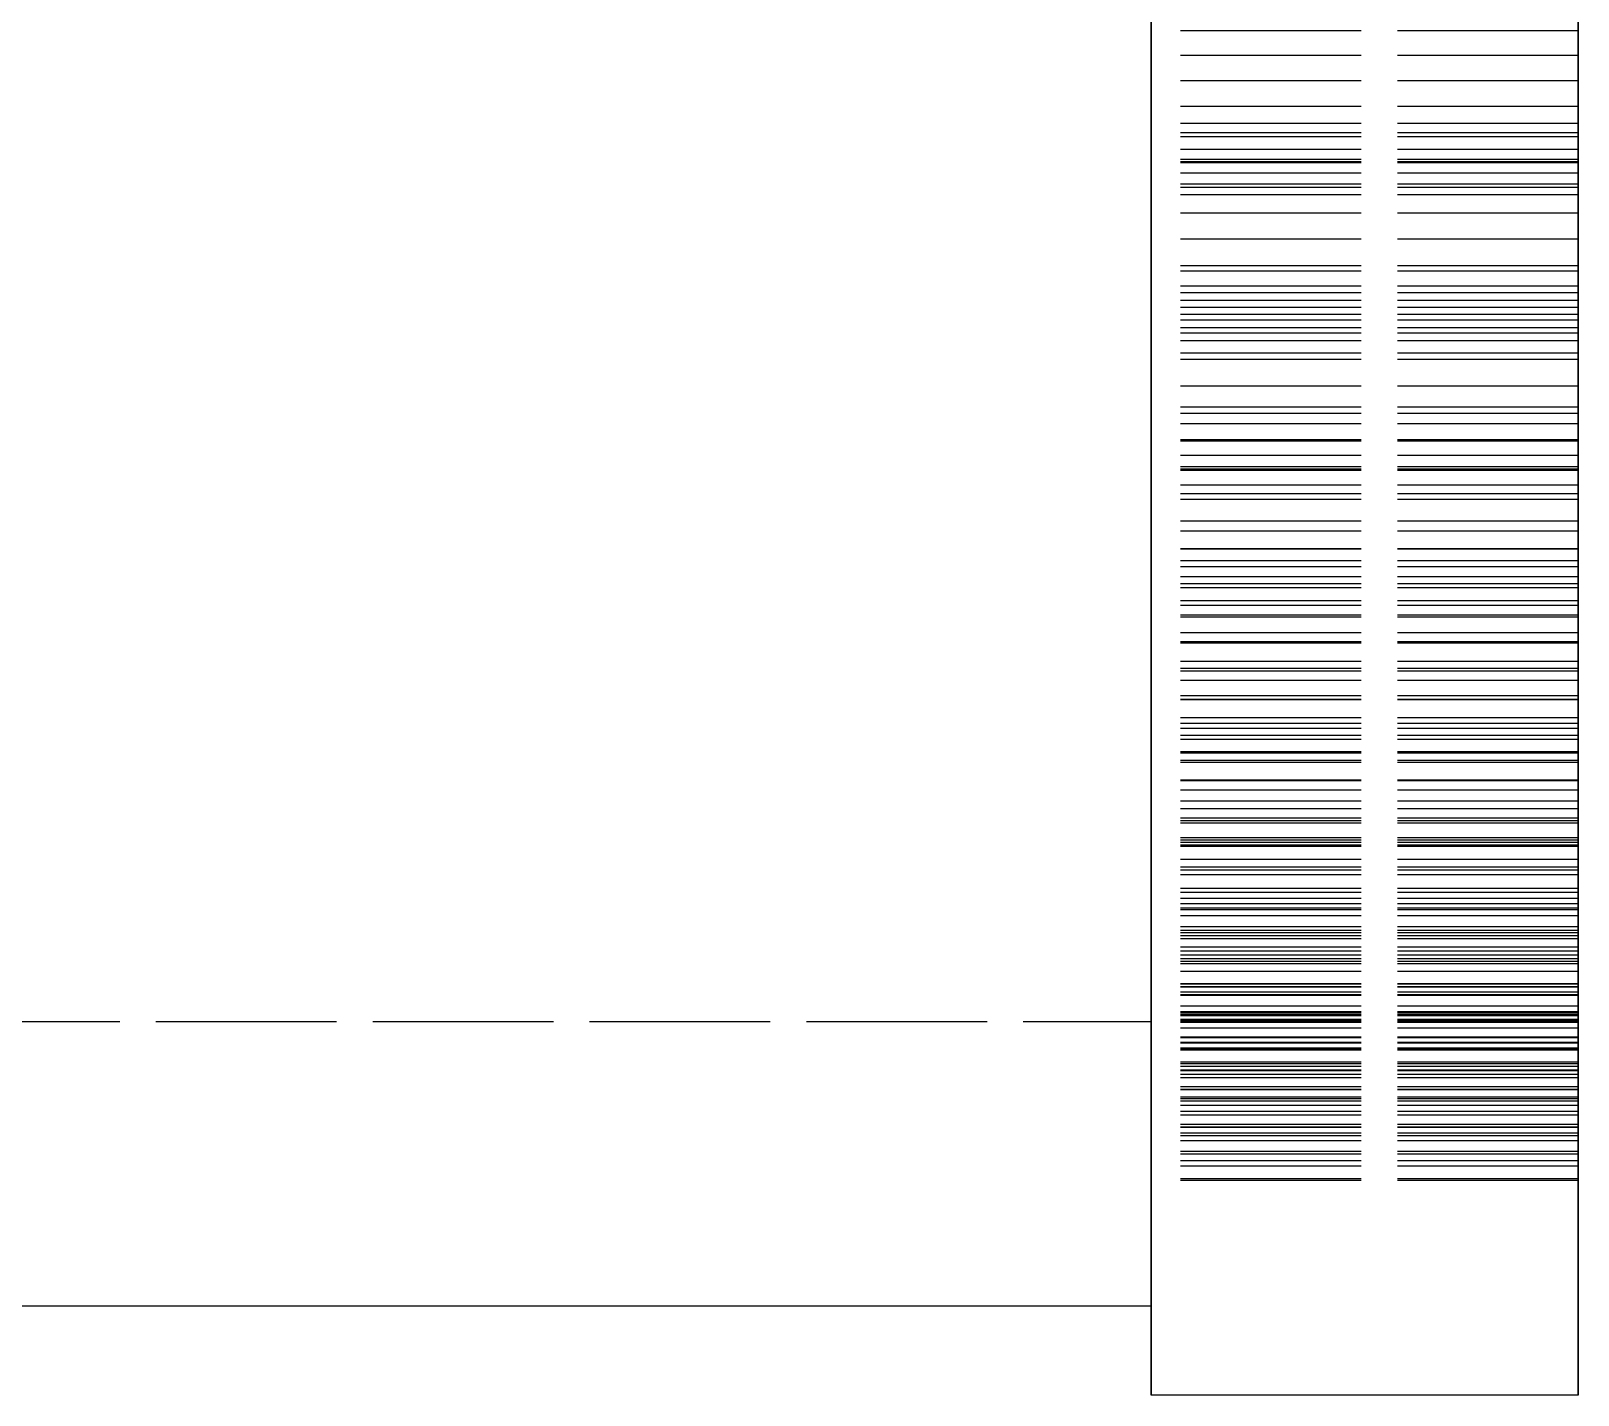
# Model space of a CAD drawing. Header units: millimetres. Extents: x -31 to 125, y -47 to 96.
# Drawn here: x 83.25 to 94.12, y -24.62 to -15.04 of the extents above; entities that cross this region are included whole.
import ezdxf

# ---------------------------------------------------------------- set-up
doc = ezdxf.new("R2010")
doc.units = ezdxf.units.MM
doc.linetypes.add('DASHED', pattern=[1.524, 1.27, -0.254])
doc.layers.add('HIDDEN', color=8, linetype='DASHED')
doc.layers.add('VISIBLE', color=7, linetype='CONTINUOUS')

msp = doc.modelspace()

# ---------------------------------------------------------------- linework, layer by layer
at = {"layer": 'HIDDEN'}
for points in [[(91.125, -14.4623), (91.125, -15.24405), (91.125, -16.02579), (91.125, -16.80754), (91.125, -17.58929), (91.125, -18.37103), (91.125, -19.15278), (91.125, -19.93452), (91.125, -20.71627), (91.125, -21.49802), (91.125, -22.27976), (91.125, -23.06151), (91.125, -23.84325), (91.125, -24.625)], [(94.125, -14.4623), (94.125, -15.24405), (94.125, -16.02579), (94.125, -16.80754), (94.125, -17.58929), (94.125, -18.37103), (94.125, -19.15278), (94.125, -19.93452), (94.125, -20.71627), (94.125, -21.49802), (94.125, -22.27976), (94.125, -23.06151), (94.125, -23.84325), (94.125, -24.625)], [(91.125, -14.85714), (91.125, -15.61905), (91.125, -16.38095), (91.125, -17.14286), (91.125, -17.90476), (91.125, -18.66667), (91.125, -19.42857), (91.125, -20.19048), (91.125, -20.95238), (91.125, -21.71429), (91.125, -22.47619), (91.125, -23.2381), (91.125, -24)], [(91.125, -24), (91.125, -23.61905), (91.125, -23.2381), (91.125, -22.85714), (91.125, -22.47619), (91.125, -22.09524), (91.125, -21.71429), (91.125, -21.33333), (91.125, -20.95238), (91.125, -20.57143), (91.125, -20.19048), (91.125, -19.80952), (91.125, -19.42857), (91.125, -19.04762), (91.125, -18.66667), (91.125, -18.28571), (91.125, -17.90476), (91.125, -17.52381), (91.125, -17.14286), (91.125, -16.7619), (91.125, -16.38095), (91.125, -16), (91.125, -15.61905), (91.125, -15.2381), (91.125, -14.85714)], [(91.125, -15.03605), (91.125, -14.86732)], [(94.125, -15.03605), (94.125, -14.86732)], [(91.125, -15.01587), (91.125, -15.71429), (91.125, -16.4127), (91.125, -17.11111), (91.125, -17.80952), (91.125, -18.50794), (91.125, -19.20635), (91.125, -19.90476), (91.125, -20.60317), (91.125, -21.30159), (91.125, -22)], [(91.125, -22), (91.125, -21.65079), (91.125, -21.30159), (91.125, -20.95238), (91.125, -20.60317), (91.125, -20.25397), (91.125, -19.90476), (91.125, -19.55556), (91.125, -19.20635), (91.125, -18.85714), (91.125, -18.50794), (91.125, -18.15873), (91.125, -17.80952), (91.125, -17.46032), (91.125, -17.11111), (91.125, -16.7619), (91.125, -16.4127), (91.125, -16.06349), (91.125, -15.71429), (91.125, -15.36508), (91.125, -15.01587)], [(91.125, -15.03605), (91.125, -15.20908)], [(91.125, -15.20908), (91.125, -15.03605)], [(94.125, -15.03605), (91.125, -15.03605)], [(94.125, -15.03605), (94.125, -15.20908)], [(94.125, -15.20908), (94.125, -15.03605)], [(91.125, -15.20908), (91.125, -15.38611)], [(91.125, -15.38611), (91.125, -15.20908)], [(94.125, -15.20908), (91.125, -15.20908)], [(94.125, -15.20908), (91.125, -15.20908)], [(94.125, -15.20908), (94.125, -15.38611)], [(94.125, -15.38611), (94.125, -15.20908)], [(91.125, -15.38611), (91.125, -15.56691)], [(91.125, -15.56691), (91.125, -15.38611)], [(94.125, -15.38611), (91.125, -15.38611)], [(94.125, -15.38611), (91.125, -15.38611)], [(94.125, -15.38611), (94.125, -15.56691)], [(94.125, -15.56691), (94.125, -15.38611)], [(91.125, -15.56691), (91.125, -15.75127)], [(91.125, -15.75127), (91.125, -15.56691)], [(94.125, -15.56691), (91.125, -15.56691)], [(94.125, -15.56691), (91.125, -15.56691)], [(94.125, -15.56691), (94.125, -15.75127)], [(94.125, -15.75127), (94.125, -15.56691)], [(91.125, -15.78102), (91.125, -15.68739)], [(91.125, -15.68739), (91.125, -15.96228)], [(91.125, -15.96228), (91.125, -15.68739)], [(91.125, -15.68739), (91.125, -15.78102)], [(94.125, -15.68739), (91.125, -15.68739)], [(94.125, -15.68739), (91.125, -15.68739)], [(91.125, -15.75127), (91.125, -15.93904)], [(91.125, -15.93904), (91.125, -15.75127)], [(94.125, -15.75127), (91.125, -15.75127)], [(94.125, -15.75127), (91.125, -15.75127)], [(94.125, -15.78102), (94.125, -15.68739)], [(94.125, -15.68739), (94.125, -15.96228)], [(94.125, -15.96228), (94.125, -15.68739)], [(94.125, -15.68739), (94.125, -15.78102)], [(94.125, -15.75127), (94.125, -15.93904)], [(94.125, -15.93904), (94.125, -15.75127)], [(91.125, -15.87033), (91.125, -15.78102)], [(91.125, -15.78102), (91.125, -15.87033)], [(94.125, -15.78102), (91.125, -15.78102)], [(94.125, -15.78102), (91.125, -15.78102)], [(91.125, -15.95553), (91.125, -15.87033)], [(91.125, -15.87033), (91.125, -15.95553)], [(94.125, -15.87033), (91.125, -15.87033)], [(94.125, -15.87033), (91.125, -15.87033)], [(94.125, -15.87033), (94.125, -15.78102)], [(94.125, -15.78102), (94.125, -15.87033)], [(94.125, -15.95553), (94.125, -15.87033)], [(94.125, -15.87033), (94.125, -15.95553)], [(91.125, -15.93904), (91.125, -16.18801)], [(91.125, -16.18801), (91.125, -15.93904)], [(94.125, -15.93904), (91.125, -15.93904)], [(94.125, -15.93904), (91.125, -15.93904)], [(91.125, -16.03679), (91.125, -15.95553)], [(91.125, -15.95553), (91.125, -16.03679)], [(94.125, -15.95553), (91.125, -15.95553)], [(94.125, -15.95553), (91.125, -15.95553)], [(91.125, -15.96228), (91.125, -16.13755)], [(91.125, -16.13755), (91.125, -15.96228)], [(94.125, -15.96228), (91.125, -15.96228)], [(94.125, -15.96228), (91.125, -15.96228)], [(94.125, -15.93904), (94.125, -16.18801)], [(94.125, -16.18801), (94.125, -15.93904)], [(94.125, -16.03679), (94.125, -15.95553)], [(94.125, -15.95553), (94.125, -16.03679)], [(94.125, -15.96228), (94.125, -16.13755)], [(94.125, -16.13755), (94.125, -15.96228)], [(91.125, -16.11425), (91.125, -16.03679)], [(91.125, -16.03679), (91.125, -16.11425)], [(94.125, -16.03679), (91.125, -16.03679)], [(94.125, -16.03679), (91.125, -16.03679)], [(94.125, -16.11425), (94.125, -16.03679)], [(94.125, -16.03679), (94.125, -16.11425)], [(91.125, -16.18801), (91.125, -16.11425)], [(91.125, -16.11425), (91.125, -16.18801)], [(94.125, -16.11425), (91.125, -16.11425)], [(94.125, -16.11425), (91.125, -16.11425)], [(91.125, -16.13755), (91.125, -16.31681)], [(91.125, -16.31681), (91.125, -16.13755)], [(94.125, -16.13755), (91.125, -16.13755)], [(94.125, -16.13755), (91.125, -16.13755)], [(94.125, -16.18801), (91.125, -16.18801)], [(94.125, -16.18801), (91.125, -16.18801)], [(94.125, -16.18801), (94.125, -16.11425)], [(94.125, -16.11425), (94.125, -16.18801)], [(94.125, -16.13755), (94.125, -16.31681)], [(94.125, -16.31681), (94.125, -16.13755)], [(91.125, -16.31681), (91.125, -16.49979)], [(91.125, -16.49979), (91.125, -16.31681)], [(94.125, -16.31681), (91.125, -16.31681)], [(94.125, -16.31681), (91.125, -16.31681)], [(94.125, -16.31681), (94.125, -16.49979)], [(94.125, -16.49979), (94.125, -16.31681)], [(91.125, -16.49979), (91.125, -16.68626)], [(91.125, -16.68626), (91.125, -16.49979)], [(94.125, -16.49979), (91.125, -16.49979)], [(94.125, -16.49979), (91.125, -16.49979)], [(94.125, -16.49979), (94.125, -16.68626)], [(94.125, -16.68626), (94.125, -16.49979)], [(91.125, -16.68626), (91.125, -16.87603)], [(91.125, -16.87603), (91.125, -16.68626)], [(94.125, -16.68626), (91.125, -16.68626)], [(94.125, -16.68626), (91.125, -16.68626)], [(91.125, -16.83052), (91.125, -16.72511)], [(91.125, -16.72511), (91.125, -16.97948)], [(91.125, -16.97948), (91.125, -16.72511)], [(91.125, -16.72511), (91.125, -16.83052)], [(94.125, -16.72511), (91.125, -16.72511)], [(94.125, -16.72511), (91.125, -16.72511)], [(94.125, -16.68626), (94.125, -16.87603)], [(94.125, -16.87603), (94.125, -16.68626)], [(94.125, -16.83052), (94.125, -16.72511)], [(94.125, -16.72511), (94.125, -16.97948)], [(94.125, -16.97948), (94.125, -16.72511)], [(94.125, -16.72511), (94.125, -16.83052)], [(91.125, -16.9319), (91.125, -16.83052)], [(91.125, -16.83052), (91.125, -16.9319)], [(94.125, -16.83052), (91.125, -16.83052)], [(94.125, -16.83052), (91.125, -16.83052)], [(94.125, -16.9319), (94.125, -16.83052)], [(94.125, -16.83052), (94.125, -16.9319)], [(91.125, -16.87603), (91.125, -17.06895)], [(91.125, -17.06895), (91.125, -16.87603)], [(94.125, -16.87603), (91.125, -16.87603)], [(94.125, -16.87603), (91.125, -16.87603)], [(91.125, -17.02946), (91.125, -16.9319)], [(91.125, -16.9319), (91.125, -17.02946)], [(94.125, -16.9319), (91.125, -16.9319)], [(94.125, -16.9319), (91.125, -16.9319)], [(94.125, -16.87603), (94.125, -17.06895)], [(94.125, -17.06895), (94.125, -16.87603)], [(94.125, -17.02946), (94.125, -16.9319)], [(94.125, -16.9319), (94.125, -17.02946)], [(91.125, -16.97948), (91.125, -17.16043)], [(91.125, -17.16043), (91.125, -16.97948)], [(94.125, -16.97948), (91.125, -16.97948)], [(94.125, -16.97948), (91.125, -16.97948)], [(91.125, -17.12335), (91.125, -17.02946)], [(91.125, -17.02946), (91.125, -17.12335)], [(94.125, -17.02946), (91.125, -17.02946)], [(94.125, -17.02946), (91.125, -17.02946)], [(91.125, -17.06895), (91.125, -17.30054)], [(91.125, -17.30054), (91.125, -17.06895)], [(94.125, -17.06895), (91.125, -17.06895)], [(94.125, -17.06895), (91.125, -17.06895)], [(94.125, -16.97948), (94.125, -17.16043)], [(94.125, -17.16043), (94.125, -16.97948)], [(94.125, -17.12335), (94.125, -17.02946)], [(94.125, -17.02946), (94.125, -17.12335)], [(94.125, -17.06895), (94.125, -17.30054)], [(94.125, -17.30054), (94.125, -17.06895)], [(91.125, -17.21368), (91.125, -17.12335)], [(91.125, -17.12335), (91.125, -17.21368)], [(94.125, -17.12335), (91.125, -17.12335)], [(94.125, -17.12335), (91.125, -17.12335)], [(91.125, -17.16043), (91.125, -17.34505)], [(91.125, -17.34505), (91.125, -17.16043)], [(94.125, -17.16043), (91.125, -17.16043)], [(94.125, -17.16043), (91.125, -17.16043)], [(94.125, -17.21368), (94.125, -17.12335)], [(94.125, -17.12335), (94.125, -17.21368)], [(94.125, -17.16043), (94.125, -17.34505)], [(94.125, -17.34505), (94.125, -17.16043)], [(91.125, -17.30054), (91.125, -17.21368)], [(91.125, -17.21368), (91.125, -17.30054)], [(94.125, -17.21368), (91.125, -17.21368)], [(94.125, -17.21368), (91.125, -17.21368)], [(94.125, -17.30054), (94.125, -17.21368)], [(94.125, -17.21368), (94.125, -17.30054)], [(94.125, -17.30054), (91.125, -17.30054)], [(94.125, -17.30054), (91.125, -17.30054)], [(91.125, -17.34505), (91.125, -17.53308)], [(91.125, -17.53308), (91.125, -17.34505)], [(94.125, -17.34505), (91.125, -17.34505)], [(94.125, -17.34505), (91.125, -17.34505)], [(94.125, -17.34505), (94.125, -17.53308)], [(94.125, -17.53308), (94.125, -17.34505)], [(91.125, -17.53308), (91.125, -17.72432)], [(91.125, -17.72432), (91.125, -17.53308)], [(94.125, -17.53308), (91.125, -17.53308)], [(94.125, -17.53308), (91.125, -17.53308)], [(94.125, -17.53308), (94.125, -17.72432)], [(94.125, -17.72432), (94.125, -17.53308)], [(91.125, -17.79803), (91.125, -17.68135)], [(91.125, -17.68135), (91.125, -17.91396)], [(91.125, -17.91396), (91.125, -17.68135)], [(91.125, -17.68135), (91.125, -17.79803)], [(94.125, -17.68135), (91.125, -17.68135)], [(94.125, -17.68135), (91.125, -17.68135)], [(91.125, -17.72432), (91.125, -17.91857)], [(91.125, -17.91857), (91.125, -17.72432)], [(94.125, -17.72432), (91.125, -17.72432)], [(94.125, -17.72432), (91.125, -17.72432)], [(94.125, -17.79803), (94.125, -17.68135)], [(94.125, -17.68135), (94.125, -17.91396)], [(94.125, -17.91396), (94.125, -17.68135)], [(94.125, -17.68135), (94.125, -17.79803)], [(94.125, -17.72432), (94.125, -17.91857)], [(94.125, -17.91857), (94.125, -17.72432)], [(91.125, -17.91099), (91.125, -17.79803)], [(91.125, -17.79803), (91.125, -17.91099)], [(94.125, -17.79803), (91.125, -17.79803)], [(94.125, -17.79803), (91.125, -17.79803)], [(94.125, -17.91099), (94.125, -17.79803)], [(94.125, -17.79803), (94.125, -17.91099)], [(91.125, -18.02043), (91.125, -17.91099)], [(91.125, -17.91099), (91.125, -18.02043)], [(94.125, -17.91099), (91.125, -17.91099)], [(94.125, -17.91099), (91.125, -17.91099)], [(91.125, -17.91396), (91.125, -18.0997)], [(91.125, -18.0997), (91.125, -17.91396)], [(94.125, -17.91396), (91.125, -17.91396)], [(94.125, -17.91396), (91.125, -17.91396)], [(91.125, -17.91857), (91.125, -18.11569)], [(91.125, -18.11569), (91.125, -17.91857)], [(94.125, -17.91857), (91.125, -17.91857)], [(94.125, -17.91857), (91.125, -17.91857)], [(94.125, -18.02043), (94.125, -17.91099)], [(94.125, -17.91099), (94.125, -18.02043)], [(94.125, -17.91396), (94.125, -18.0997)], [(94.125, -18.0997), (94.125, -17.91396)], [(94.125, -17.91857), (94.125, -18.11569)], [(94.125, -18.11569), (94.125, -17.91857)], [(91.125, -18.12648), (91.125, -18.02043)], [(91.125, -18.02043), (91.125, -18.12648)], [(94.125, -18.02043), (91.125, -18.02043)], [(94.125, -18.02043), (91.125, -18.02043)], [(94.125, -18.12648), (94.125, -18.02043)], [(94.125, -18.02043), (94.125, -18.12648)], [(91.125, -18.0997), (91.125, -18.28878)], [(91.125, -18.28878), (91.125, -18.0997)], [(94.125, -18.0997), (91.125, -18.0997)], [(94.125, -18.0997), (91.125, -18.0997)], [(91.125, -18.11569), (91.125, -18.32878)], [(91.125, -18.32878), (91.125, -18.11569)], [(94.125, -18.11569), (91.125, -18.11569)], [(94.125, -18.11569), (91.125, -18.11569)], [(91.125, -18.22924), (91.125, -18.12648)], [(91.125, -18.12648), (91.125, -18.22924)], [(94.125, -18.12648), (91.125, -18.12648)], [(94.125, -18.12648), (91.125, -18.12648)], [(94.125, -18.0997), (94.125, -18.28878)], [(94.125, -18.28878), (94.125, -18.0997)], [(94.125, -18.11569), (94.125, -18.32878)], [(94.125, -18.32878), (94.125, -18.11569)], [(94.125, -18.22924), (94.125, -18.12648)], [(94.125, -18.12648), (94.125, -18.22924)], [(91.125, -18.32878), (91.125, -18.22924)], [(91.125, -18.22924), (91.125, -18.32878)], [(94.125, -18.22924), (91.125, -18.22924)], [(94.125, -18.22924), (91.125, -18.22924)], [(94.125, -18.32878), (94.125, -18.22924)], [(94.125, -18.22924), (94.125, -18.32878)], [(91.125, -18.28878), (91.125, -18.48096)], [(91.125, -18.48096), (91.125, -18.28878)], [(94.125, -18.28878), (91.125, -18.28878)], [(94.125, -18.28878), (91.125, -18.28878)], [(94.125, -18.32878), (91.125, -18.32878)], [(94.125, -18.32878), (91.125, -18.32878)], [(94.125, -18.28878), (94.125, -18.48096)], [(94.125, -18.48096), (94.125, -18.28878)], [(91.125, -18.48096), (91.125, -18.67602)], [(91.125, -18.67602), (91.125, -18.48096)], [(94.125, -18.48096), (91.125, -18.48096)], [(94.125, -18.48096), (91.125, -18.48096)], [(94.125, -18.48096), (94.125, -18.67602)], [(94.125, -18.67602), (94.125, -18.48096)], [(91.125, -18.67882), (91.125, -18.55145)], [(91.125, -18.55145), (91.125, -18.76116)], [(91.125, -18.76116), (91.125, -18.55145)], [(91.125, -18.55145), (91.125, -18.67882)], [(94.125, -18.55145), (91.125, -18.55145)], [(94.125, -18.55145), (91.125, -18.55145)], [(94.125, -18.67882), (94.125, -18.55145)], [(94.125, -18.55145), (94.125, -18.76116)], [(94.125, -18.76116), (94.125, -18.55145)], [(94.125, -18.55145), (94.125, -18.67882)], [(91.125, -18.67602), (91.125, -18.87381)], [(91.125, -18.87381), (91.125, -18.67602)], [(94.125, -18.67602), (91.125, -18.67602)], [(94.125, -18.67602), (91.125, -18.67602)], [(91.125, -18.80282), (91.125, -18.67882)], [(91.125, -18.67882), (91.125, -18.80282)], [(94.125, -18.67882), (91.125, -18.67882)], [(94.125, -18.67882), (91.125, -18.67882)], [(94.125, -18.67602), (94.125, -18.87381)], [(94.125, -18.87381), (94.125, -18.67602)], [(94.125, -18.80282), (94.125, -18.67882)], [(94.125, -18.67882), (94.125, -18.80282)], [(91.125, -18.76116), (91.125, -18.9508)], [(91.125, -18.9508), (91.125, -18.76116)], [(94.125, -18.76116), (91.125, -18.76116)], [(94.125, -18.76116), (91.125, -18.76116)], [(91.125, -18.92361), (91.125, -18.80282)], [(91.125, -18.80282), (91.125, -18.92361)], [(94.125, -18.80282), (91.125, -18.80282)], [(94.125, -18.80282), (91.125, -18.80282)], [(94.125, -18.76116), (94.125, -18.9508)], [(94.125, -18.9508), (94.125, -18.76116)], [(94.125, -18.92361), (94.125, -18.80282)], [(94.125, -18.80282), (94.125, -18.92361)], [(91.125, -18.87381), (91.125, -19.07418)], [(91.125, -19.07418), (91.125, -18.87381)], [(94.125, -18.87381), (91.125, -18.87381)], [(94.125, -18.87381), (91.125, -18.87381)], [(94.125, -18.87381), (94.125, -19.07418)], [(94.125, -19.07418), (94.125, -18.87381)], [(91.125, -19.0413), (91.125, -18.92361)], [(91.125, -18.92361), (91.125, -19.0413)], [(94.125, -18.92361), (91.125, -18.92361)], [(94.125, -18.92361), (91.125, -18.92361)], [(91.125, -18.9508), (91.125, -19.14342)], [(91.125, -19.14342), (91.125, -18.9508)], [(94.125, -18.9508), (91.125, -18.9508)], [(94.125, -18.9508), (91.125, -18.9508)], [(94.125, -19.0413), (94.125, -18.92361)], [(94.125, -18.92361), (94.125, -19.0413)], [(94.125, -18.9508), (94.125, -19.14342)], [(94.125, -19.14342), (94.125, -18.9508)], [(91.125, -19.15598), (91.125, -19.0413)], [(91.125, -19.0413), (91.125, -19.15598)], [(94.125, -19.0413), (91.125, -19.0413)], [(94.125, -19.0413), (91.125, -19.0413)], [(91.125, -19.07418), (91.125, -19.26773)], [(91.125, -19.26773), (91.125, -19.07418)], [(94.125, -19.07418), (91.125, -19.07418)], [(94.125, -19.07418), (91.125, -19.07418)], [(94.125, -19.15598), (94.125, -19.0413)], [(94.125, -19.0413), (94.125, -19.15598)], [(94.125, -19.07418), (94.125, -19.26773)], [(94.125, -19.26773), (94.125, -19.07418)], [(91.125, -19.14342), (91.125, -19.3388)], [(91.125, -19.3388), (91.125, -19.14342)], [(94.125, -19.14342), (91.125, -19.14342)], [(94.125, -19.14342), (91.125, -19.14342)], [(91.125, -19.26773), (91.125, -19.15598)], [(91.125, -19.15598), (91.125, -19.26773)], [(94.125, -19.15598), (91.125, -19.15598)], [(94.125, -19.15598), (91.125, -19.15598)], [(94.125, -19.14342), (94.125, -19.3388)], [(94.125, -19.3388), (94.125, -19.14342)], [(94.125, -19.26773), (94.125, -19.15598)], [(94.125, -19.15598), (94.125, -19.26773)], [(94.125, -19.26773), (91.125, -19.26773)], [(94.125, -19.26773), (91.125, -19.26773)], [(91.125, -19.46861), (91.125, -19.33117)], [(91.125, -19.33117), (91.125, -19.51695)], [(91.125, -19.51695), (91.125, -19.33117)], [(91.125, -19.33117), (91.125, -19.46861)], [(94.125, -19.33117), (91.125, -19.33117)], [(94.125, -19.33117), (91.125, -19.33117)], [(91.125, -19.3388), (91.125, -19.53674)], [(91.125, -19.53674), (91.125, -19.3388)], [(94.125, -19.3388), (91.125, -19.3388)], [(94.125, -19.3388), (91.125, -19.3388)], [(94.125, -19.46861), (94.125, -19.33117)], [(94.125, -19.33117), (94.125, -19.51695)], [(94.125, -19.51695), (94.125, -19.33117)], [(94.125, -19.33117), (94.125, -19.46861)], [(94.125, -19.3388), (94.125, -19.53674)], [(94.125, -19.53674), (94.125, -19.3388)], [(91.125, -19.60304), (91.125, -19.46861)], [(91.125, -19.46861), (91.125, -19.60304)], [(94.125, -19.46861), (91.125, -19.46861)], [(94.125, -19.46861), (91.125, -19.46861)], [(91.125, -19.51695), (91.125, -19.70956)], [(91.125, -19.70956), (91.125, -19.51695)], [(94.125, -19.51695), (91.125, -19.51695)], [(94.125, -19.51695), (91.125, -19.51695)], [(91.125, -19.53674), (91.125, -19.7371)], [(91.125, -19.7371), (91.125, -19.53674)], [(94.125, -19.53674), (91.125, -19.53674)], [(94.125, -19.53674), (91.125, -19.53674)], [(94.125, -19.60304), (94.125, -19.46861)], [(94.125, -19.46861), (94.125, -19.60304)], [(94.125, -19.51695), (94.125, -19.70956)], [(94.125, -19.70956), (94.125, -19.51695)], [(94.125, -19.53674), (94.125, -19.7371)], [(94.125, -19.7371), (94.125, -19.53674)], [(91.125, -19.73459), (91.125, -19.60304)], [(91.125, -19.60304), (91.125, -19.73459)], [(94.125, -19.60304), (91.125, -19.60304)], [(94.125, -19.60304), (91.125, -19.60304)], [(94.125, -19.73459), (94.125, -19.60304)], [(94.125, -19.60304), (94.125, -19.73459)], [(91.125, -19.70956), (91.125, -19.90479)], [(91.125, -19.90479), (91.125, -19.70956)], [(94.125, -19.70956), (91.125, -19.70956)], [(94.125, -19.70956), (91.125, -19.70956)], [(91.125, -19.86335), (91.125, -19.73459)], [(91.125, -19.73459), (91.125, -19.86335)], [(94.125, -19.73459), (91.125, -19.73459)], [(94.125, -19.73459), (91.125, -19.73459)], [(91.125, -19.7371), (91.125, -19.93975)], [(91.125, -19.93975), (91.125, -19.7371)], [(94.125, -19.7371), (91.125, -19.7371)], [(94.125, -19.7371), (91.125, -19.7371)], [(94.125, -19.70956), (94.125, -19.90479)], [(94.125, -19.90479), (94.125, -19.70956)], [(94.125, -19.86335), (94.125, -19.73459)], [(94.125, -19.73459), (94.125, -19.86335)], [(94.125, -19.7371), (94.125, -19.93975)], [(94.125, -19.93975), (94.125, -19.7371)], [(91.125, -19.98941), (91.125, -19.86335)], [(91.125, -19.86335), (91.125, -19.98941)], [(94.125, -19.86335), (91.125, -19.86335)], [(94.125, -19.86335), (91.125, -19.86335)], [(94.125, -19.98941), (94.125, -19.86335)], [(94.125, -19.86335), (94.125, -19.98941)], [(91.125, -19.90479), (91.125, -20.10242)], [(91.125, -20.10242), (91.125, -19.90479)], [(94.125, -19.90479), (91.125, -19.90479)], [(94.125, -19.90479), (91.125, -19.90479)], [(91.125, -19.93975), (91.125, -20.11281)], [(91.125, -20.11281), (91.125, -19.93975)], [(94.125, -19.93975), (91.125, -19.93975)], [(94.125, -19.93975), (91.125, -19.93975)], [(91.125, -20.11281), (91.125, -19.98941)], [(91.125, -19.98941), (91.125, -20.11281)], [(94.125, -19.98941), (91.125, -19.98941)], [(94.125, -19.98941), (91.125, -19.98941)], [(94.125, -19.90479), (94.125, -20.10242)], [(94.125, -20.10242), (94.125, -19.90479)], [(94.125, -19.93975), (94.125, -20.11281)], [(94.125, -20.11281), (94.125, -19.93975)], [(94.125, -20.11281), (94.125, -19.98941)], [(94.125, -19.98941), (94.125, -20.11281)], [(91.125, -20.16356), (91.125, -20.01671)], [(91.125, -20.01671), (91.125, -20.17767)], [(91.125, -20.17767), (91.125, -20.01671)], [(91.125, -20.01671), (91.125, -20.16356)], [(94.125, -20.01671), (91.125, -20.01671)], [(94.125, -20.01671), (91.125, -20.01671)], [(91.125, -20.10242), (91.125, -20.30228)], [(91.125, -20.30228), (91.125, -20.10242)], [(94.125, -20.10242), (91.125, -20.10242)], [(94.125, -20.10242), (91.125, -20.10242)], [(94.125, -20.11281), (91.125, -20.11281)], [(94.125, -20.11281), (91.125, -20.11281)], [(94.125, -20.16356), (94.125, -20.01671)], [(94.125, -20.01671), (94.125, -20.17767)], [(94.125, -20.17767), (94.125, -20.01671)], [(94.125, -20.01671), (94.125, -20.16356)], [(94.125, -20.10242), (94.125, -20.30228)], [(94.125, -20.30228), (94.125, -20.10242)], [(91.125, -20.30776), (91.125, -20.16356)], [(91.125, -20.16356), (91.125, -20.30776)], [(94.125, -20.16356), (91.125, -20.16356)], [(94.125, -20.16356), (91.125, -20.16356)], [(91.125, -20.17767), (91.125, -20.37231)], [(91.125, -20.37231), (91.125, -20.17767)], [(94.125, -20.17767), (91.125, -20.17767)], [(94.125, -20.17767), (91.125, -20.17767)], [(94.125, -20.30776), (94.125, -20.16356)], [(94.125, -20.16356), (94.125, -20.30776)], [(94.125, -20.17767), (94.125, -20.37231)], [(94.125, -20.37231), (94.125, -20.17767)], [(91.125, -20.30228), (91.125, -20.50424)], [(91.125, -20.50424), (91.125, -20.30228)], [(94.125, -20.30228), (91.125, -20.30228)], [(94.125, -20.30228), (91.125, -20.30228)], [(91.125, -20.44942), (91.125, -20.30776)], [(91.125, -20.30776), (91.125, -20.44942)], [(94.125, -20.30776), (91.125, -20.30776)], [(94.125, -20.30776), (91.125, -20.30776)], [(94.125, -20.30228), (94.125, -20.50424)], [(94.125, -20.50424), (94.125, -20.30228)], [(94.125, -20.44942), (94.125, -20.30776)], [(94.125, -20.30776), (94.125, -20.44942)], [(91.125, -20.37231), (91.125, -20.56918)], [(91.125, -20.56918), (91.125, -20.37231)], [(94.125, -20.37231), (91.125, -20.37231)], [(94.125, -20.37231), (91.125, -20.37231)], [(94.125, -20.37231), (94.125, -20.56918)], [(94.125, -20.56918), (94.125, -20.37231)], [(91.125, -20.58863), (91.125, -20.44942)], [(91.125, -20.44942), (91.125, -20.58863)], [(94.125, -20.44942), (91.125, -20.44942)], [(94.125, -20.44942), (91.125, -20.44942)], [(91.125, -20.50424), (91.125, -20.70817)], [(91.125, -20.70817), (91.125, -20.50424)], [(94.125, -20.50424), (91.125, -20.50424)], [(94.125, -20.50424), (91.125, -20.50424)], [(94.125, -20.58863), (94.125, -20.44942)], [(94.125, -20.44942), (94.125, -20.58863)], [(94.125, -20.50424), (94.125, -20.70817)], [(94.125, -20.70817), (94.125, -20.50424)], [(91.125, -20.56918), (91.125, -20.7681)], [(91.125, -20.7681), (91.125, -20.56918)], [(94.125, -20.56918), (91.125, -20.56918)], [(94.125, -20.56918), (91.125, -20.56918)], [(91.125, -20.72544), (91.125, -20.58863)], [(91.125, -20.58863), (91.125, -20.72544)], [(94.125, -20.58863), (91.125, -20.58863)], [(94.125, -20.58863), (91.125, -20.58863)], [(91.125, -20.76027), (91.125, -20.60473)], [(91.125, -20.60473), (91.125, -20.74008)], [(91.125, -20.74008), (91.125, -20.60473)], [(91.125, -20.60473), (91.125, -20.76027)], [(94.125, -20.60473), (91.125, -20.60473)], [(94.125, -20.60473), (91.125, -20.60473)], [(94.125, -20.56918), (94.125, -20.7681)], [(94.125, -20.7681), (94.125, -20.56918)], [(94.125, -20.72544), (94.125, -20.58863)], [(94.125, -20.58863), (94.125, -20.72544)], [(94.125, -20.76027), (94.125, -20.60473)], [(94.125, -20.60473), (94.125, -20.74008)], [(94.125, -20.74008), (94.125, -20.60473)], [(94.125, -20.60473), (94.125, -20.76027)], [(91.125, -20.70817), (91.125, -20.85989)], [(91.125, -20.85989), (91.125, -20.70817)], [(94.125, -20.70817), (91.125, -20.70817)], [(94.125, -20.70817), (91.125, -20.70817)], [(91.125, -20.85989), (91.125, -20.72544)], [(91.125, -20.72544), (91.125, -20.85989)], [(94.125, -20.72544), (91.125, -20.72544)], [(94.125, -20.72544), (91.125, -20.72544)], [(91.125, -20.74008), (91.125, -20.9358)], [(91.125, -20.9358), (91.125, -20.74008)], [(94.125, -20.74008), (91.125, -20.74008)], [(94.125, -20.74008), (91.125, -20.74008)], [(91.125, -20.91354), (91.125, -20.76027)], [(91.125, -20.76027), (91.125, -20.91354)], [(94.125, -20.76027), (91.125, -20.76027)], [(94.125, -20.76027), (91.125, -20.76027)], [(91.125, -20.7681), (91.125, -20.96891)], [(91.125, -20.96891), (91.125, -20.7681)], [(94.125, -20.7681), (91.125, -20.7681)], [(94.125, -20.7681), (91.125, -20.7681)], [(94.125, -20.70817), (94.125, -20.85989)], [(94.125, -20.85989), (94.125, -20.70817)], [(94.125, -20.85989), (94.125, -20.72544)], [(94.125, -20.72544), (94.125, -20.85989)], [(94.125, -20.74008), (94.125, -20.9358)], [(94.125, -20.9358), (94.125, -20.74008)], [(94.125, -20.91354), (94.125, -20.76027)], [(94.125, -20.76027), (94.125, -20.91354)], [(94.125, -20.7681), (94.125, -20.96891)], [(94.125, -20.96891), (94.125, -20.7681)], [(94.125, -20.85989), (91.125, -20.85989)], [(94.125, -20.85989), (91.125, -20.85989)], [(91.125, -21.06463), (91.125, -20.91354)], [(91.125, -20.91354), (91.125, -21.06463)], [(94.125, -20.91354), (91.125, -20.91354)], [(94.125, -20.91354), (91.125, -20.91354)], [(91.125, -20.9358), (91.125, -21.13337)], [(91.125, -21.13337), (91.125, -20.9358)], [(94.125, -20.9358), (91.125, -20.9358)], [(94.125, -20.9358), (91.125, -20.9358)], [(91.125, -20.96891), (91.125, -21.17148)], [(91.125, -21.17148), (91.125, -20.96891)], [(94.125, -20.96891), (91.125, -20.96891)], [(94.125, -20.96891), (91.125, -20.96891)], [(94.125, -21.06463), (94.125, -20.91354)], [(94.125, -20.91354), (94.125, -21.06463)], [(94.125, -20.9358), (94.125, -21.13337)], [(94.125, -21.13337), (94.125, -20.9358)], [(94.125, -20.96891), (94.125, -21.17148)], [(94.125, -21.17148), (94.125, -20.96891)], [(91.125, -21.21361), (91.125, -21.06463)], [(91.125, -21.06463), (91.125, -21.21361)], [(94.125, -21.06463), (91.125, -21.06463)], [(94.125, -21.06463), (91.125, -21.06463)], [(91.125, -21.25583), (91.125, -21.09236)], [(91.125, -21.09236), (91.125, -21.20144)], [(91.125, -21.20144), (91.125, -21.09236)], [(91.125, -21.09236), (91.125, -21.25583)], [(94.125, -21.09236), (91.125, -21.09236)], [(94.125, -21.09236), (91.125, -21.09236)], [(94.125, -21.21361), (94.125, -21.06463)], [(94.125, -21.06463), (94.125, -21.21361)], [(94.125, -21.25583), (94.125, -21.09236)], [(94.125, -21.09236), (94.125, -21.20144)], [(94.125, -21.20144), (94.125, -21.09236)], [(94.125, -21.09236), (94.125, -21.25583)], [(91.125, -21.13337), (91.125, -21.3326)], [(91.125, -21.3326), (91.125, -21.13337)], [(94.125, -21.13337), (91.125, -21.13337)], [(94.125, -21.13337), (91.125, -21.13337)], [(91.125, -21.17148), (91.125, -21.3757)], [(91.125, -21.3757), (91.125, -21.17148)], [(94.125, -21.17148), (91.125, -21.17148)], [(94.125, -21.17148), (91.125, -21.17148)], [(91.125, -21.20144), (91.125, -21.3973)], [(91.125, -21.3973), (91.125, -21.20144)], [(94.125, -21.20144), (91.125, -21.20144)], [(94.125, -21.20144), (91.125, -21.20144)], [(94.125, -21.13337), (94.125, -21.3326)], [(94.125, -21.3326), (94.125, -21.13337)], [(94.125, -21.17148), (94.125, -21.3757)], [(94.125, -21.3757), (94.125, -21.17148)], [(94.125, -21.20144), (94.125, -21.3973)], [(94.125, -21.3973), (94.125, -21.20144)], [(91.125, -21.36051), (91.125, -21.21361)], [(91.125, -21.21361), (91.125, -21.36051)], [(94.125, -21.21361), (91.125, -21.21361)], [(94.125, -21.21361), (91.125, -21.21361)], [(91.125, -21.41743), (91.125, -21.25583)], [(91.125, -21.25583), (91.125, -21.41743)], [(94.125, -21.25583), (91.125, -21.25583)], [(94.125, -21.25583), (91.125, -21.25583)], [(94.125, -21.36051), (94.125, -21.21361)], [(94.125, -21.21361), (94.125, -21.36051)], [(94.125, -21.41743), (94.125, -21.25583)], [(94.125, -21.25583), (94.125, -21.41743)], [(91.125, -21.3326), (91.125, -21.53338)], [(91.125, -21.53338), (91.125, -21.3326)], [(94.125, -21.3326), (91.125, -21.3326)], [(94.125, -21.3326), (91.125, -21.3326)], [(91.125, -21.50535), (91.125, -21.36051)], [(91.125, -21.36051), (91.125, -21.50535)], [(94.125, -21.36051), (91.125, -21.36051)], [(94.125, -21.36051), (91.125, -21.36051)], [(91.125, -21.3757), (91.125, -21.50535)], [(91.125, -21.50535), (91.125, -21.3757)], [(94.125, -21.3757), (91.125, -21.3757)], [(94.125, -21.3757), (91.125, -21.3757)], [(91.125, -21.3973), (91.125, -21.59459)], [(91.125, -21.59459), (91.125, -21.3973)], [(94.125, -21.3973), (91.125, -21.3973)], [(94.125, -21.3973), (91.125, -21.3973)], [(91.125, -21.57722), (91.125, -21.41743)], [(91.125, -21.41743), (91.125, -21.57722)], [(94.125, -21.41743), (91.125, -21.41743)], [(94.125, -21.41743), (91.125, -21.41743)], [(94.125, -21.3326), (94.125, -21.53338)], [(94.125, -21.53338), (94.125, -21.3326)], [(94.125, -21.50535), (94.125, -21.36051)], [(94.125, -21.36051), (94.125, -21.50535)], [(94.125, -21.3757), (94.125, -21.50535)], [(94.125, -21.50535), (94.125, -21.3757)], [(94.125, -21.3973), (94.125, -21.59459)], [(94.125, -21.59459), (94.125, -21.3973)], [(94.125, -21.57722), (94.125, -21.41743)], [(94.125, -21.41743), (94.125, -21.57722)], [(91.125, -21.64784), (91.125, -21.47724)], [(91.125, -21.47724), (91.125, -21.55952)], [(91.125, -21.55952), (91.125, -21.47724)], [(91.125, -21.47724), (91.125, -21.64784)], [(94.125, -21.47724), (91.125, -21.47724)], [(94.125, -21.47724), (91.125, -21.47724)], [(94.125, -21.50535), (91.125, -21.50535)], [(94.125, -21.50535), (91.125, -21.50535)], [(94.125, -21.64784), (94.125, -21.47724)], [(94.125, -21.47724), (94.125, -21.55952)], [(94.125, -21.55952), (94.125, -21.47724)], [(94.125, -21.47724), (94.125, -21.64784)], [(91.125, -21.53338), (91.125, -21.73557)], [(91.125, -21.73557), (91.125, -21.53338)], [(94.125, -21.53338), (91.125, -21.53338)], [(94.125, -21.53338), (91.125, -21.53338)], [(91.125, -21.55952), (91.125, -21.75455)], [(91.125, -21.75455), (91.125, -21.55952)], [(94.125, -21.55952), (91.125, -21.55952)], [(94.125, -21.55952), (91.125, -21.55952)], [(91.125, -21.73523), (91.125, -21.57722)], [(91.125, -21.57722), (91.125, -21.73523)], [(94.125, -21.57722), (91.125, -21.57722)], [(94.125, -21.57722), (91.125, -21.57722)], [(91.125, -21.59459), (91.125, -21.79318)], [(91.125, -21.79318), (91.125, -21.59459)], [(94.125, -21.59459), (91.125, -21.59459)], [(94.125, -21.59459), (91.125, -21.59459)], [(94.125, -21.53338), (94.125, -21.73557)], [(94.125, -21.73557), (94.125, -21.53338)], [(94.125, -21.55952), (94.125, -21.75455)], [(94.125, -21.75455), (94.125, -21.55952)], [(94.125, -21.73523), (94.125, -21.57722)], [(94.125, -21.57722), (94.125, -21.73523)], [(94.125, -21.59459), (94.125, -21.79318)], [(94.125, -21.79318), (94.125, -21.59459)], [(91.125, -21.81698), (91.125, -21.64784)], [(91.125, -21.64784), (91.125, -21.81698)], [(94.125, -21.64784), (91.125, -21.64784)], [(94.125, -21.64784), (91.125, -21.64784)], [(91.125, -21.8915), (91.125, -21.73523)], [(91.125, -21.73523), (91.125, -21.8915)], [(94.125, -21.73523), (91.125, -21.73523)], [(94.125, -21.73523), (91.125, -21.73523)], [(91.125, -21.73557), (91.125, -21.93909)], [(91.125, -21.93909), (91.125, -21.73557)], [(94.125, -21.73557), (91.125, -21.73557)], [(94.125, -21.73557), (91.125, -21.73557)], [(94.125, -21.81698), (94.125, -21.64784)], [(94.125, -21.64784), (94.125, -21.81698)], [(94.125, -21.8915), (94.125, -21.73523)], [(94.125, -21.73523), (94.125, -21.8915)], [(94.125, -21.73557), (94.125, -21.93909)], [(94.125, -21.93909), (94.125, -21.73557)], [(91.125, -21.75455), (91.125, -21.95061)], [(91.125, -21.95061), (91.125, -21.75455)], [(94.125, -21.75455), (91.125, -21.75455)], [(94.125, -21.75455), (91.125, -21.75455)], [(91.125, -21.93439), (91.125, -21.75748)], [(91.125, -21.75748), (91.125, -21.81255)], [(91.125, -21.81255), (91.125, -21.75748)], [(91.125, -21.75748), (91.125, -21.93439)], [(94.125, -21.75748), (91.125, -21.75748)], [(94.125, -21.75748), (91.125, -21.75748)], [(91.125, -21.79318), (91.125, -21.99294)], [(91.125, -21.99294), (91.125, -21.79318)], [(94.125, -21.79318), (91.125, -21.79318)], [(94.125, -21.79318), (91.125, -21.79318)], [(91.125, -21.81255), (91.125, -22.00582)], [(91.125, -22.00582), (91.125, -21.81255)], [(94.125, -21.81255), (91.125, -21.81255)], [(94.125, -21.81255), (91.125, -21.81255)], [(91.125, -21.98468), (91.125, -21.81698)], [(91.125, -21.81698), (91.125, -21.98468)], [(94.125, -21.81698), (91.125, -21.81698)], [(94.125, -21.81698), (91.125, -21.81698)], [(94.125, -21.75455), (94.125, -21.95061)], [(94.125, -21.95061), (94.125, -21.75455)], [(94.125, -21.93439), (94.125, -21.75748)], [(94.125, -21.75748), (94.125, -21.81255)], [(94.125, -21.81255), (94.125, -21.75748)], [(94.125, -21.75748), (94.125, -21.93439)], [(94.125, -21.79318), (94.125, -21.99294)], [(94.125, -21.99294), (94.125, -21.79318)], [(94.125, -21.81255), (94.125, -22.00582)], [(94.125, -22.00582), (94.125, -21.81255)], [(94.125, -21.98468), (94.125, -21.81698)], [(94.125, -21.81698), (94.125, -21.98468)], [(91.125, -22.04604), (91.125, -21.8915)], [(91.125, -21.8915), (91.125, -22.04604)], [(94.125, -21.8915), (91.125, -21.8915)], [(94.125, -21.8915), (91.125, -21.8915)], [(91.125, -22.11407), (91.125, -21.93172)], [(91.125, -21.93172), (91.125, -21.95932)], [(91.125, -21.95932), (91.125, -21.93172)], [(91.125, -21.93172), (91.125, -22.11407)], [(94.125, -21.93172), (91.125, -21.93172)], [(94.125, -21.93172), (91.125, -21.93172)], [(91.125, -22.11024), (91.125, -21.93439)], [(91.125, -21.93439), (91.125, -22.11024)], [(94.125, -21.93439), (91.125, -21.93439)], [(94.125, -21.93439), (91.125, -21.93439)], [(91.125, -21.93909), (91.125, -22.04604)], [(91.125, -22.04604), (91.125, -21.93909)], [(94.125, -21.93909), (91.125, -21.93909)], [(94.125, -21.93909), (91.125, -21.93909)], [(91.125, -21.95061), (91.125, -22.14758)], [(91.125, -22.14758), (91.125, -21.95061)], [(94.125, -21.95061), (91.125, -21.95061)], [(94.125, -21.95061), (91.125, -21.95061)], [(91.125, -21.95932), (91.125, -22.14987)], [(91.125, -22.14987), (91.125, -21.95932)], [(94.125, -21.95932), (91.125, -21.95932)], [(94.125, -21.95932), (91.125, -21.95932)], [(94.125, -22.04604), (94.125, -21.8915)], [(94.125, -21.8915), (94.125, -22.04604)], [(94.125, -22.11407), (94.125, -21.93172)], [(94.125, -21.93172), (94.125, -21.95932)], [(94.125, -21.95932), (94.125, -21.93172)], [(94.125, -21.93172), (94.125, -22.11407)], [(94.125, -22.11024), (94.125, -21.93439)], [(94.125, -21.93439), (94.125, -22.11024)], [(94.125, -21.93909), (94.125, -22.04604)], [(94.125, -22.04604), (94.125, -21.93909)], [(94.125, -21.95061), (94.125, -22.14758)], [(94.125, -22.14758), (94.125, -21.95061)], [(94.125, -21.95932), (94.125, -22.14987)], [(94.125, -22.14987), (94.125, -21.95932)], [(52.125, -22), (91.125, -22)], [(91.125, -22.15097), (91.125, -21.98468)], [(91.125, -21.98468), (91.125, -22.15097)], [(94.125, -21.98468), (91.125, -21.98468)], [(94.125, -21.98468), (91.125, -21.98468)], [(91.125, -21.99294), (91.125, -22.19377)], [(91.125, -22.19377), (91.125, -21.99294)], [(94.125, -21.99294), (91.125, -21.99294)], [(94.125, -21.99294), (91.125, -21.99294)], [(91.125, -22.18602), (91.125, -21.99911)], [(91.125, -21.99911), (91.125, -22.18602)], [(94.125, -21.99911), (91.125, -21.99911)], [(94.125, -21.99911), (91.125, -21.99911)], [(91.125, -22.00582), (91.125, -22.19969)], [(91.125, -22.19969), (91.125, -22.00582)], [(94.125, -22.00582), (91.125, -22.00582)], [(94.125, -22.00582), (91.125, -22.00582)], [(94.125, -22.04604), (91.125, -22.04604)], [(94.125, -22.04604), (91.125, -22.04604)], [(94.125, -22.15097), (94.125, -21.98468)], [(94.125, -21.98468), (94.125, -22.15097)], [(94.125, -21.99294), (94.125, -22.19377)], [(94.125, -22.19377), (94.125, -21.99294)], [(94.125, -22.18602), (94.125, -21.99911)], [(94.125, -21.99911), (94.125, -22.18602)], [(94.125, -22.00582), (94.125, -22.19969)], [(94.125, -22.19969), (94.125, -22.00582)], [(91.125, -22.28503), (91.125, -22.11024)], [(91.125, -22.11024), (91.125, -22.28503)], [(94.125, -22.11024), (91.125, -22.11024)], [(94.125, -22.11024), (91.125, -22.11024)], [(91.125, -22.29578), (91.125, -22.11407)], [(91.125, -22.11407), (91.125, -22.29578)], [(94.125, -22.11407), (91.125, -22.11407)], [(94.125, -22.11407), (91.125, -22.11407)], [(91.125, -22.14758), (91.125, -22.34535)], [(91.125, -22.34535), (91.125, -22.14758)], [(94.125, -22.14758), (91.125, -22.14758)], [(94.125, -22.14758), (91.125, -22.14758)], [(91.125, -22.14987), (91.125, -22.34061)], [(91.125, -22.34061), (91.125, -22.14987)], [(94.125, -22.14987), (91.125, -22.14987)], [(94.125, -22.14987), (91.125, -22.14987)], [(91.125, -22.31585), (91.125, -22.15097)], [(91.125, -22.15097), (91.125, -22.31585)], [(94.125, -22.15097), (91.125, -22.15097)], [(94.125, -22.15097), (91.125, -22.15097)], [(94.125, -22.28503), (94.125, -22.11024)], [(94.125, -22.11024), (94.125, -22.28503)], [(94.125, -22.29578), (94.125, -22.11407)], [(94.125, -22.11407), (94.125, -22.29578)], [(94.125, -22.14758), (94.125, -22.34535)], [(94.125, -22.34535), (94.125, -22.14758)], [(94.125, -22.14987), (94.125, -22.34061)], [(94.125, -22.34061), (94.125, -22.14987)], [(94.125, -22.31585), (94.125, -22.15097)], [(94.125, -22.15097), (94.125, -22.31585)], [(91.125, -22.37269), (91.125, -22.18602)], [(91.125, -22.18602), (91.125, -22.37269)], [(94.125, -22.18602), (91.125, -22.18602)], [(94.125, -22.18602), (91.125, -22.18602)], [(91.125, -22.19377), (91.125, -22.39559)], [(91.125, -22.39559), (91.125, -22.19377)], [(94.125, -22.19377), (91.125, -22.19377)], [(94.125, -22.19377), (91.125, -22.19377)], [(91.125, -22.19969), (91.125, -22.39408)], [(91.125, -22.39408), (91.125, -22.19969)], [(94.125, -22.19969), (91.125, -22.19969)], [(94.125, -22.19969), (91.125, -22.19969)], [(91.125, -22.45878), (91.125, -22.28503)], [(91.125, -22.28503), (91.125, -22.45878)], [(94.125, -22.28503), (91.125, -22.28503)], [(94.125, -22.28503), (91.125, -22.28503)], [(94.125, -22.37269), (94.125, -22.18602)], [(94.125, -22.18602), (94.125, -22.37269)], [(94.125, -22.19377), (94.125, -22.39559)], [(94.125, -22.39559), (94.125, -22.19377)], [(94.125, -22.19969), (94.125, -22.39408)], [(94.125, -22.39408), (94.125, -22.19969)], [(94.125, -22.45878), (94.125, -22.28503)], [(94.125, -22.28503), (94.125, -22.45878)], [(91.125, -22.47682), (91.125, -22.29578)], [(91.125, -22.29578), (91.125, -22.47682)], [(94.125, -22.29578), (91.125, -22.29578)], [(94.125, -22.29578), (91.125, -22.29578)], [(91.125, -22.47933), (91.125, -22.31585)], [(91.125, -22.31585), (91.125, -22.47933)], [(94.125, -22.31585), (91.125, -22.31585)], [(94.125, -22.31585), (91.125, -22.31585)], [(91.125, -22.34061), (91.125, -22.53147)], [(91.125, -22.53147), (91.125, -22.34061)], [(94.125, -22.34061), (91.125, -22.34061)], [(94.125, -22.34061), (91.125, -22.34061)], [(91.125, -22.34535), (91.125, -22.54385)], [(91.125, -22.54385), (91.125, -22.34535)], [(94.125, -22.34535), (91.125, -22.34535)], [(94.125, -22.34535), (91.125, -22.34535)], [(91.125, -22.5591), (91.125, -22.37269)], [(91.125, -22.37269), (91.125, -22.5591)], [(94.125, -22.37269), (91.125, -22.37269)], [(94.125, -22.37269), (91.125, -22.37269)], [(91.125, -22.39408), (91.125, -22.5889)], [(91.125, -22.5889), (91.125, -22.39408)], [(94.125, -22.39408), (91.125, -22.39408)], [(94.125, -22.39408), (91.125, -22.39408)], [(91.125, -22.39559), (91.125, -22.47933)], [(91.125, -22.47933), (91.125, -22.39559)], [(94.125, -22.39559), (91.125, -22.39559)], [(94.125, -22.39559), (91.125, -22.39559)], [(94.125, -22.47682), (94.125, -22.29578)], [(94.125, -22.29578), (94.125, -22.47682)], [(94.125, -22.47933), (94.125, -22.31585)], [(94.125, -22.31585), (94.125, -22.47933)], [(94.125, -22.34061), (94.125, -22.53147)], [(94.125, -22.53147), (94.125, -22.34061)], [(94.125, -22.34535), (94.125, -22.54385)], [(94.125, -22.54385), (94.125, -22.34535)], [(94.125, -22.5591), (94.125, -22.37269)], [(94.125, -22.37269), (94.125, -22.5591)], [(94.125, -22.39408), (94.125, -22.5889)], [(94.125, -22.5889), (94.125, -22.39408)], [(94.125, -22.39559), (94.125, -22.47933)], [(94.125, -22.47933), (94.125, -22.39559)], [(91.125, -22.63147), (91.125, -22.45878)], [(91.125, -22.45878), (91.125, -22.63147)], [(94.125, -22.45878), (91.125, -22.45878)], [(94.125, -22.45878), (91.125, -22.45878)], [(91.125, -22.65718), (91.125, -22.47682)], [(91.125, -22.47682), (91.125, -22.65718)], [(94.125, -22.47682), (91.125, -22.47682)], [(94.125, -22.47682), (91.125, -22.47682)], [(94.125, -22.47933), (91.125, -22.47933)], [(94.125, -22.47933), (91.125, -22.47933)], [(94.125, -22.63147), (94.125, -22.45878)], [(94.125, -22.45878), (94.125, -22.63147)], [(94.125, -22.65718), (94.125, -22.47682)], [(94.125, -22.47682), (94.125, -22.65718)], [(91.125, -22.53147), (91.125, -22.7224)], [(91.125, -22.7224), (91.125, -22.53147)], [(94.125, -22.53147), (91.125, -22.53147)], [(94.125, -22.53147), (91.125, -22.53147)], [(91.125, -22.54385), (91.125, -22.74299)], [(91.125, -22.74299), (91.125, -22.54385)], [(94.125, -22.54385), (91.125, -22.54385)], [(94.125, -22.54385), (91.125, -22.54385)], [(91.125, -22.7452), (91.125, -22.5591)], [(91.125, -22.5591), (91.125, -22.7452)], [(94.125, -22.5591), (91.125, -22.5591)], [(94.125, -22.5591), (91.125, -22.5591)], [(91.125, -22.5889), (91.125, -22.78409)], [(91.125, -22.78409), (91.125, -22.5889)], [(94.125, -22.5889), (91.125, -22.5889)], [(94.125, -22.5889), (91.125, -22.5889)], [(94.125, -22.53147), (94.125, -22.7224)], [(94.125, -22.7224), (94.125, -22.53147)], [(94.125, -22.54385), (94.125, -22.74299)], [(94.125, -22.74299), (94.125, -22.54385)], [(94.125, -22.7452), (94.125, -22.5591)], [(94.125, -22.5591), (94.125, -22.7452)], [(94.125, -22.5889), (94.125, -22.78409)], [(94.125, -22.78409), (94.125, -22.5889)], [(91.125, -22.80309), (91.125, -22.63147)], [(91.125, -22.63147), (91.125, -22.80309)], [(94.125, -22.63147), (91.125, -22.63147)], [(94.125, -22.63147), (91.125, -22.63147)], [(91.125, -22.83684), (91.125, -22.65718)], [(91.125, -22.65718), (91.125, -22.83684)], [(94.125, -22.65718), (91.125, -22.65718)], [(94.125, -22.65718), (91.125, -22.65718)], [(91.125, -22.7224), (91.125, -22.91334)], [(91.125, -22.91334), (91.125, -22.7224)], [(94.125, -22.7224), (91.125, -22.7224)], [(94.125, -22.7224), (91.125, -22.7224)], [(94.125, -22.80309), (94.125, -22.63147)], [(94.125, -22.63147), (94.125, -22.80309)], [(94.125, -22.83684), (94.125, -22.65718)], [(94.125, -22.65718), (94.125, -22.83684)], [(94.125, -22.7224), (94.125, -22.91334)], [(94.125, -22.91334), (94.125, -22.7224)], [(91.125, -22.74299), (91.125, -22.80309)], [(91.125, -22.80309), (91.125, -22.74299)], [(94.125, -22.74299), (91.125, -22.74299)], [(94.125, -22.74299), (91.125, -22.74299)], [(91.125, -22.93095), (91.125, -22.7452)], [(91.125, -22.7452), (91.125, -22.93095)], [(94.125, -22.7452), (91.125, -22.7452)], [(94.125, -22.7452), (91.125, -22.7452)], [(91.125, -22.78409), (91.125, -22.97959)], [(91.125, -22.97959), (91.125, -22.78409)], [(94.125, -22.78409), (91.125, -22.78409)], [(94.125, -22.78409), (91.125, -22.78409)], [(94.125, -22.80309), (91.125, -22.80309)], [(94.125, -22.80309), (91.125, -22.80309)], [(91.125, -23.01576), (91.125, -22.83684)], [(91.125, -22.83684), (91.125, -23.01576)], [(94.125, -22.83684), (91.125, -22.83684)], [(94.125, -22.83684), (91.125, -22.83684)], [(94.125, -22.74299), (94.125, -22.80309)], [(94.125, -22.80309), (94.125, -22.74299)], [(94.125, -22.93095), (94.125, -22.7452)], [(94.125, -22.7452), (94.125, -22.93095)], [(94.125, -22.78409), (94.125, -22.97959)], [(94.125, -22.97959), (94.125, -22.78409)], [(94.125, -23.01576), (94.125, -22.83684)], [(94.125, -22.83684), (94.125, -23.01576)], [(91.125, -22.91334), (91.125, -23.10423)], [(91.125, -23.10423), (91.125, -22.91334)], [(94.125, -22.91334), (91.125, -22.91334)], [(94.125, -22.91334), (91.125, -22.91334)], [(91.125, -23.11631), (91.125, -22.93095)], [(91.125, -22.93095), (91.125, -23.11631)], [(94.125, -22.93095), (91.125, -22.93095)], [(94.125, -22.93095), (91.125, -22.93095)], [(94.125, -22.91334), (94.125, -23.10423)], [(94.125, -23.10423), (94.125, -22.91334)], [(94.125, -23.11631), (94.125, -22.93095)], [(94.125, -22.93095), (94.125, -23.11631)], [(91.125, -22.97959), (91.125, -23.01576)], [(91.125, -23.01576), (91.125, -22.97959)], [(94.125, -22.97959), (91.125, -22.97959)], [(94.125, -22.97959), (91.125, -22.97959)], [(94.125, -23.01576), (91.125, -23.01576)], [(94.125, -23.01576), (91.125, -23.01576)], [(94.125, -22.97959), (94.125, -23.01576)], [(94.125, -23.01576), (94.125, -22.97959)], [(91.125, -23.10423), (91.125, -23.11631)], [(91.125, -23.11631), (91.125, -23.10423)], [(94.125, -23.10423), (91.125, -23.10423)], [(94.125, -23.10423), (91.125, -23.10423)], [(94.125, -23.11631), (91.125, -23.11631)], [(94.125, -23.11631), (91.125, -23.11631)], [(94.125, -23.10423), (94.125, -23.11631)], [(94.125, -23.11631), (94.125, -23.10423)]]:
    msp.add_lwpolyline(points, dxfattribs=at)
at = {"layer": 'VISIBLE'}
for points in [[(91.125, -24.625), (91.125, -24.23413), (91.125, -23.84325), (91.125, -23.45238), (91.125, -23.06151), (91.125, -22.67063), (91.125, -22.27976), (91.125, -21.88889), (91.125, -21.49802), (91.125, -21.10714), (91.125, -20.71627), (91.125, -20.3254), (91.125, -19.93452), (91.125, -19.54365), (91.125, -19.15278), (91.125, -18.7619), (91.125, -18.37103), (91.125, -17.98016), (91.125, -17.58929), (91.125, -17.19841), (91.125, -16.80754), (91.125, -16.41667), (91.125, -16.02579), (91.125, -15.63492), (91.125, -15.24405), (91.125, -14.85317)], [(94.125, -24.625), (94.125, -24.23413), (94.125, -23.84325), (94.125, -23.45238), (94.125, -23.06151), (94.125, -22.67063), (94.125, -22.27976), (94.125, -21.88889), (94.125, -21.49802), (94.125, -21.10714), (94.125, -20.71627), (94.125, -20.3254), (94.125, -19.93452), (94.125, -19.54365), (94.125, -19.15278), (94.125, -18.7619), (94.125, -18.37103), (94.125, -17.98016), (94.125, -17.58929), (94.125, -17.19841), (94.125, -16.80754), (94.125, -16.41667), (94.125, -16.02579), (94.125, -15.63492), (94.125, -15.24405), (94.125, -14.85317)], [(91.125, -24), (50.625, -24)], [(94.125, -24.625), (91.125, -24.625)]]:
    msp.add_lwpolyline(points, dxfattribs=at)

doc.saveas('drawing.dxf')
